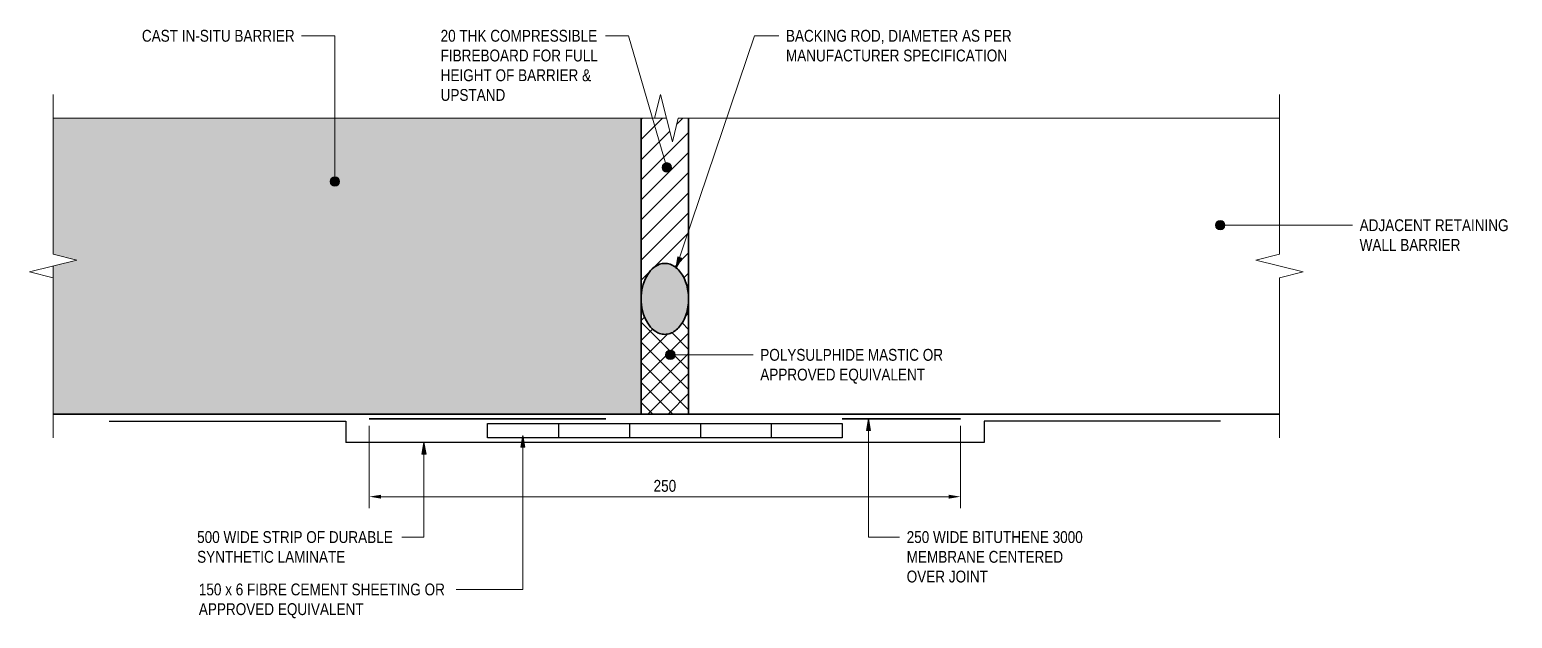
# Model space of a CAD drawing. Header units: metres. Extents: x 2 to 19, y 0 to 511.
# Drawn here: x 9.417 to 10.044, y 2.221 to 2.469 of the extents above; entities that cross this region are included whole.
import ezdxf

# ---------------------------------------------------------------- set-up
doc = ezdxf.new("R2010")
doc.units = ezdxf.units.M
doc.linetypes.add('JacobsDash', pattern=[0.0045, 0.003, -0.0015])
doc.layers.get('Defpoints').update_dxf_attribs({"color": 41})
for name, color, linetype, lineweight in [('A-ANNO-DIMS', 7, 'Continuous', 9), ('A-DETL', 7, 'Continuous', 13), ('A-DETL-GENF', 7, 'Continuous', 9), ('G-ANNO-TEXT', 7, 'Continuous', 9)]:
    doc.layers.add(name, color=color, linetype=linetype, lineweight=lineweight)
doc.styles.add('Arial Narrow_3', font='ARIALN.TTF', dxfattribs={"height": 0.005})
doc.dimstyles.new('Dimension_Standard_T__mm__2', dxfattribs={"dimscale": 0.3048, "dimtxt": 0.005117, "dimasz": 0.016404, "dimexe": 0.015748, "dimexo": 0.009843, "dimgap": 0.006562, "dimtad": 1, "dimdec": 0, "dimlfac": 1000, "dimzin": 0, "dimdsep": 46, "dimtxsty": 'Arial Narrow_3', "dimsah": 1, "dimcen": 0.09, "dimaunit": 1, "dimadec": 4, "dimazin": 0, "dimtfac": 1, "dimtdec": 4, "dimtix": 1, "dimtmove": 0, "dimatfit": 3, "dimfxl": 1, "dimtvp": 1, "dimtolj": 1, "dimtzin": 0, "dimlwd": 18, "dimlwe": 18, "dimarcsym": 2})

# ---------------------------------------------------------------- blocks, each defined once
blk = doc.blocks.new('CS_DET_BreakLine_ViewScale - Std Break-5783713-DRG-2873175 - SECTION 9')
at = {"layer": 'A-DETL-GENF'}
for p, q in [((0.25683, 0.01), (0.25433, 0)), ((0.26183, -0.01), (0.25683, 0.01)), ((0.25433, 0), (0, 0)), ((0.26433, 0), (0.26183, -0.01)), ((0.51866, 0), (0.26433, 0))]:
    blk.add_line(p, q, dxfattribs=at)
blk = doc.blocks.new('CS_DET_BreakLine_ViewScale - Std Break-8541857-DRG-2873175 - SECTION 9')
at = {"layer": 'A-DETL-GENF'}
for p, q in [((0.06, 0.01), (0.0575, 0)), ((0.065, -0.01), (0.06, 0.01)), ((0.0575, 0), (-0.01, 0)), ((0.0675, 0), (0.065, -0.01)), ((0.135, 0), (0.0675, 0))]:
    blk.add_line(p, q, dxfattribs=at)
blk = doc.blocks.new('CS_DET_BreakLine_ViewScale - Std Break-8541858-DRG-2873175 - SECTION 9')
at = {"layer": 'A-DETL-GENF'}
for p, q in [((0.06, -0.01), (0.065, 0.01)), ((0.065, 0.01), (0.0675, 0)), ((-0.01, 0), (0.0575, 0)), ((0.0575, 0), (0.06, -0.01)), ((0.0675, 0), (0.135, 0))]:
    blk.add_line(p, q, dxfattribs=at)
blk = doc.blocks.new('DIMBLOCK10-DRG-2873175 - SECTION 9')
at = {"layer": 'A-ANNO-DIMS', "color": 0, "lineweight": 18, "transparency": 16777216}
for p, q in [((9.56076, 2.30201), (9.56076, 2.26728)), ((9.81076, 2.30201), (9.81076, 2.26728)), ((9.56576, 2.27208), (9.80576, 2.27208))]:
    blk.add_line(p, q, dxfattribs=at)
at = {"layer": 'A-ANNO-DIMS', "color": 0, "transparency": 16777216}
for points in [[(9.56576, 2.27291), (9.56576, 2.27125), (9.56076, 2.27208)], [(9.80576, 2.27291), (9.80576, 2.27125), (9.81076, 2.27208)]]:
    blk.add_solid(points, dxfattribs=at)
at = {"layer": 'Defpoints', "color": 0, "transparency": 16777216}
for p in [(9.56076, 2.30501), (9.81076, 2.30501), (9.81076, 2.27208)]:
    blk.add_point(p, dxfattribs=at)
at = {"layer": 'A-ANNO-DIMS', "color": 0, "lineweight": 18, "transparency": 16777216, "insert": (9.68576, 2.27663), "char_height": 0.005, "width": 0.0114039, "attachment_point": 5, "style": 'Arial Narrow_3'}
blk.add_mtext('\\A1;250', dxfattribs=at)

msp = doc.modelspace()

# ---------------------------------------------------------------- hatches: boundary and pattern name
at = {"layer": 'A-DETL-GENF', "true_color": 0xd8d8d8}
msp.add_hatch(color=254, dxfattribs=at).paths.add_polyline_path([(9.67576, 2.30701), (9.67576, 2.43201), (9.4271, 2.43201), (9.4271, 2.37451), (9.4371, 2.37201), (9.4271, 2.36951), (9.4271, 2.30701)])
at = {"layer": 'A-DETL-GENF'}
h = msp.add_hatch(dxfattribs=at)
h.set_pattern_fill('FP_5', color=256, style=0, pattern_type=2)
h.set_pattern_definition([(45, (8.0673985, 0), (-0.004242641, 0.004242641), [])])
h.paths.add_polyline_path([(9.69576, 2.35566), (9.69576, 2.43201), (9.69143, 2.43201), (9.68893, 2.42201), (9.68643, 2.43201), (9.67576, 2.43201), (9.67576, 2.35566), (9.67601, 2.359), (9.67675, 2.36217), (9.67794, 2.36502), (9.67953, 2.36739), (9.68142, 2.36918), (9.68354, 2.37029), (9.68576, 2.37066), (9.68799, 2.37029), (9.6901, 2.36918), (9.692, 2.36739), (9.69358, 2.36502), (9.69477, 2.36217), (9.69551, 2.359)])
at = {"layer": 'A-DETL-GENF', "true_color": 0x808080}
msp.add_hatch(color=8, dxfattribs=at).paths.add_polyline_path([(9.68576, 2.34066), (9.68799, 2.34104), (9.6901, 2.34215), (9.692, 2.34394), (9.69358, 2.34631), (9.69477, 2.34916), (9.69551, 2.35233), (9.69576, 2.35566), (9.69551, 2.359), (9.69477, 2.36217), (9.69358, 2.36502), (9.692, 2.36739), (9.6901, 2.36918), (9.68799, 2.37029), (9.68576, 2.37066), (9.68354, 2.37029), (9.68142, 2.36918), (9.67953, 2.36739), (9.67794, 2.36502), (9.67675, 2.36217), (9.67601, 2.359), (9.67576, 2.35566), (9.67601, 2.35233), (9.67675, 2.34916), (9.67794, 2.34631), (9.67953, 2.34394), (9.68142, 2.34215), (9.68354, 2.34104), (9.68383, 2.34099)])
at = {"layer": 'A-DETL-GENF'}
h = msp.add_hatch(dxfattribs=at)
h.set_pattern_fill('FP_6', color=256, style=0, pattern_type=2)
h.set_pattern_definition([(45, (8.0673985, 0), (-0.004242641, 0.004242641), []), (135, (8.0673985, 0), (-0.004242641, -0.004242641), [])])
h.paths.add_polyline_path([(9.68383, 2.30701), (9.69576, 2.30701), (9.69576, 2.35566), (9.69551, 2.35233), (9.69477, 2.34916), (9.69358, 2.34631), (9.692, 2.34394), (9.6901, 2.34215), (9.68799, 2.34104), (9.68576, 2.34066), (9.68354, 2.34104), (9.68142, 2.34215), (9.67953, 2.34394), (9.67794, 2.34631), (9.67675, 2.34916), (9.67601, 2.35233), (9.67576, 2.35566), (9.67576, 2.30701), (9.68354, 2.30701)])
at = {"layer": 'G-ANNO-TEXT'}
h = msp.add_hatch(color=256, dxfattribs=at)
edge = h.paths.add_edge_path()
edge.add_arc((9.6866, 2.41121), 0.002, 0, 360)
h = msp.add_hatch(color=256, dxfattribs=at)
edge = h.paths.add_edge_path()
edge.add_arc((9.54619, 2.40524), 0.002, 0, 360)
h = msp.add_hatch(color=256, dxfattribs=at)
edge = h.paths.add_edge_path()
edge.add_arc((9.92062, 2.38678), 0.002, 0, 360)
for points in [[(9.69044, 2.36844), (9.69288, 2.3729), (9.69121, 2.37346)], [(9.77189, 2.30505), (9.77101, 2.30005), (9.77277, 2.30005)], [(9.62567, 2.29796), (9.62479, 2.29296), (9.62655, 2.29296)], [(9.58386, 2.29511), (9.58298, 2.29011), (9.58474, 2.29011)]]:
    msp.add_hatch(color=256, dxfattribs=at).paths.add_polyline_path(points)
h = msp.add_hatch(color=256, dxfattribs=at)
edge = h.paths.add_edge_path()
edge.add_arc((9.68807, 2.33201), 0.002, 0, 360)

# ---------------------------------------------------------------- linework, layer by layer
at = {"layer": 'A-DETL', "color": 7, "lineweight": 9, "true_color": 0xffffff}
for p, q in [((9.67576, 2.43201), (9.67576, 2.35566)), ((9.68643, 2.43201), (9.68143, 2.43201)), ((9.69576, 2.35566), (9.69576, 2.43201)), ((9.4271, 2.36951), (9.4271, 2.36451)), ((9.4271, 2.30701), (9.67576, 2.30701))]:
    msp.add_line(p, q, dxfattribs=at)
at = {"layer": 'A-DETL', "lineweight": 35}
for p, q in [((9.67576, 2.43201), (9.67576, 2.30701)), ((9.69576, 2.43201), (9.69576, 2.30701)), ((9.67576, 2.35566), (9.67576, 2.30701)), ((9.69576, 2.30701), (9.69576, 2.35566)), ((9.4271, 2.30701), (9.67576, 2.30701)), ((9.67576, 2.30701), (9.69576, 2.30701)), ((9.94576, 2.30701), (9.69576, 2.30701))]:
    msp.add_line(p, q, dxfattribs=at)
at = {"layer": 'A-DETL', "lineweight": 25}
for p, q in [((9.45076, 2.30401), (9.55076, 2.30401)), ((9.55076, 2.30401), (9.55076, 2.29501)), ((9.61076, 2.30301), (9.64076, 2.30301)), ((9.61076, 2.29701), (9.61076, 2.30301)), ((9.64076, 2.30301), (9.64076, 2.29701)), ((9.64076, 2.30301), (9.67076, 2.30301)), ((9.67076, 2.30301), (9.67076, 2.29701)), ((9.67076, 2.30301), (9.70076, 2.30301)), ((9.70076, 2.30301), (9.70076, 2.29701)), ((9.70076, 2.30301), (9.73076, 2.30301)), ((9.73076, 2.30301), (9.73076, 2.29701)), ((9.73076, 2.30301), (9.76076, 2.30301)), ((9.76076, 2.30301), (9.76076, 2.29701)), ((9.92076, 2.30401), (9.82076, 2.30401)), ((9.82076, 2.30401), (9.82076, 2.29501)), ((9.64076, 2.29701), (9.61076, 2.29701)), ((9.67076, 2.29701), (9.64076, 2.29701)), ((9.70076, 2.29701), (9.67076, 2.29701)), ((9.73076, 2.29701), (9.70076, 2.29701)), ((9.76076, 2.29701), (9.73076, 2.29701)), ((9.82076, 2.29501), (9.55076, 2.29501))]:
    msp.add_line(p, q, dxfattribs=at)
at = {"layer": 'A-DETL', "linetype": 'JacobsDash', "lineweight": 35}
msp.add_line((9.56076, 2.30501), (9.81076, 2.30501), dxfattribs=at)
at = {"layer": 'A-DETL', "color": 7, "lineweight": 9, "true_color": 0xffffff}
msp.add_open_spline([(9.67576, 2.35566), (9.67576, 2.3568), (9.67593, 2.35902), (9.67692, 2.3633), (9.67931, 2.36779), (9.68277, 2.37029), (9.68576, 2.37079), (9.68838, 2.37035), (9.69118, 2.3686), (9.69373, 2.3652), (9.69538, 2.3607), (9.69576, 2.35737), (9.69576, 2.35566)], degree=3, knots=[0, 0, 0, 0, 0.071429, 0.142857, 0.285714, 0.428571, 0.5, 0.571429, 0.678571, 0.785714, 0.892857, 1, 1, 1, 1], dxfattribs=at)
at = {"layer": 'A-DETL', "lineweight": 35}
for points in [[(9.69576, 2.35566), (9.69576, 2.3568), (9.69559, 2.35902), (9.6946, 2.3633), (9.69221, 2.36779), (9.68875, 2.37029), (9.68576, 2.37079), (9.68314, 2.37035), (9.68034, 2.3686), (9.67779, 2.3652), (9.67614, 2.3607), (9.67576, 2.35737), (9.67576, 2.35566)], [(9.69576, 2.35566), (9.69576, 2.35452), (9.69559, 2.35231), (9.6946, 2.34803), (9.69221, 2.34354), (9.68875, 2.34104), (9.68576, 2.34054), (9.68314, 2.34098), (9.68034, 2.34272), (9.67779, 2.34613), (9.67614, 2.35063), (9.67576, 2.35395), (9.67576, 2.35566)]]:
    msp.add_open_spline(points, degree=3, knots=[0, 0, 0, 0, 0.071429, 0.142857, 0.285714, 0.428571, 0.5, 0.571429, 0.678571, 0.785714, 0.892857, 1, 1, 1, 1], dxfattribs=at)
at = {"layer": 'G-ANNO-TEXT'}
for p, q in [((9.53635, 2.46681), (9.53213, 2.46681)), ((9.54619, 2.46681), (9.53635, 2.46681)), ((9.54619, 2.40524), (9.54619, 2.46681)), ((9.6606, 2.46681), (9.66058, 2.46681)), ((9.67031, 2.46681), (9.6606, 2.46681)), ((9.6866, 2.41121), (9.67031, 2.46681)), ((9.69044, 2.36844), (9.72362, 2.46681)), ((9.72362, 2.46681), (9.73396, 2.46681)), ((9.92062, 2.38678), (9.9766, 2.38678)), ((9.69121, 2.37346), (9.69044, 2.36844)), ((9.69044, 2.36844), (9.69288, 2.3729)), ((9.69288, 2.3729), (9.69121, 2.37346)), ((9.68807, 2.33201), (9.7231, 2.33201)), ((9.77189, 2.30505), (9.77101, 2.30005)), ((9.77277, 2.30005), (9.77189, 2.30505)), ((9.77189, 2.30505), (9.77189, 2.25502)), ((9.62567, 2.29796), (9.62479, 2.29296)), ((9.62655, 2.29296), (9.62567, 2.29796)), ((9.62567, 2.29796), (9.62567, 2.2329)), ((9.77101, 2.30005), (9.77277, 2.30005)), ((9.58386, 2.29511), (9.58298, 2.29011)), ((9.58298, 2.29011), (9.58474, 2.29011)), ((9.58474, 2.29011), (9.58386, 2.29511)), ((9.58386, 2.29511), (9.58386, 2.25502)), ((9.62479, 2.29296), (9.62655, 2.29296)), ((9.58386, 2.25502), (9.57449, 2.25502)), ((9.77189, 2.25502), (9.78502, 2.25502)), ((9.5981, 2.2329), (9.59748, 2.2329)), ((9.62567, 2.2329), (9.5981, 2.2329))]:
    msp.add_line(p, q, dxfattribs=at)
for centre in [(9.6866, 2.41121), (9.54619, 2.40524), (9.92062, 2.38678), (9.68807, 2.33201)]:
    msp.add_circle(centre, 0.002, dxfattribs=at)

# ---------------------------------------------------------------- block references
at = {"layer": 'A-DETL-GENF'}
for name, p, rotation in [('CS_DET_BreakLine_ViewScale - Std Break-8541857-DRG-2873175 - SECTION 9', (9.4271, 2.43201), 270), ('CS_DET_BreakLine_ViewScale - Std Break-5783713-DRG-2873175 - SECTION 9', (9.94576, 2.43201), 180), ('CS_DET_BreakLine_ViewScale - Std Break-8541858-DRG-2873175 - SECTION 9', (9.94576, 2.43201), 270)]:
    msp.add_blockref(name, p, dxfattribs=dict(at, rotation=rotation))

# ---------------------------------------------------------------- texts
at = {"layer": 'G-ANNO-TEXT', "char_height": 0.005, "attachment_point": 1, "style": 'Arial Narrow_3', "bg_fill": 3, "box_fill_scale": 1, "bg_fill_color": 256, "bg_fill_transparency": 0}
for s, insert in [('FIBREBOARD FOR FULL ', (9.59091, 2.46098)), ('HEIGHT OF BARRIER & ', (9.59091, 2.45264)), ('WALL BARRIER', (9.9796, 2.38094)), ('SYNTHETIC LAMINATE', (9.48793, 2.24918)), ('MEMBRANE CENTERED ', (9.78802, 2.24918)), ('OVER JOINT', (9.78802, 2.24085)), ('150 x 6 FIBRE CEMENT SHEETING OR ', (9.48865, 2.2354)), ('APPROVED EQUIVALENT', (9.48865, 2.22707))]:
    msp.add_mtext(s, dxfattribs=dict(at, insert=insert))
at = {"layer": 'G-ANNO-TEXT', "insert": (9.7261, 2.32617), "char_height": 0.005, "attachment_point": 1, "style": 'Arial Narrow_3', "bg_fill": 3, "box_fill_scale": 1, "bg_fill_color": 256, "bg_fill_true_color": 13158600, "bg_fill_transparency": 0}
msp.add_mtext('APPROVED EQUIVALENT', dxfattribs=at)

# ---------------------------------------------------------------- dimensions: what is measured, and where the dimension line sits
at = {"layer": 'A-ANNO-DIMS', "lineweight": 18}
dim = msp.add_linear_dim(base=(9.81076, 2.27208), p1=(9.56076, 2.30501), p2=(9.81076, 2.30501), dimstyle='Dimension_Standard_T__mm__2', override={"dimpost": '<>', "dimfxl": 0.25}, dxfattribs=at)
dim.commit()
dim.dimension.update_dxf_attribs({"geometry": 'DIMBLOCK10-DRG-2873175 - SECTION 9', "text_midpoint": (9.68576, 2.27663)})

# ---------------------------------------------------------------- next in the draw order: texts
at = {"layer": 'G-ANNO-TEXT', "char_height": 0.005, "attachment_point": 1, "style": 'Arial Narrow_3', "bg_fill": 3, "box_fill_scale": 1, "bg_fill_color": 256, "bg_fill_transparency": 0}
for s, insert in [('CAST IN-SITU BARRIER', (9.46457, 2.46931)), ('20 THK COMPRESSIBLE ', (9.59091, 2.46931)), ('BACKING ROD, DIAMETER AS PER ', (9.73696, 2.46931)), ('UPSTAND', (9.59091, 2.44431)), ('ADJACENT RETAINING ', (9.9796, 2.38928)), ('500 WIDE STRIP OF DURABLE ', (9.48793, 2.25752)), ('250 WIDE BITUTHENE 3000 ', (9.78802, 2.25752))]:
    msp.add_mtext(s, dxfattribs=dict(at, insert=insert))
at = {"layer": 'G-ANNO-TEXT', "insert": (9.7261, 2.33451), "char_height": 0.005, "attachment_point": 1, "style": 'Arial Narrow_3', "bg_fill": 3, "box_fill_scale": 1, "bg_fill_color": 256, "bg_fill_true_color": 13158600, "bg_fill_transparency": 0}
msp.add_mtext('POLYSULPHIDE MASTIC OR ', dxfattribs=at)

# ---------------------------------------------------------------- next in the draw order: texts
at = {"layer": 'G-ANNO-TEXT', "insert": (9.73696, 2.46098), "char_height": 0.005, "attachment_point": 1, "style": 'Arial Narrow_3', "bg_fill": 3, "box_fill_scale": 1, "bg_fill_color": 256, "bg_fill_transparency": 0}
msp.add_mtext('MANUFACTURER SPECIFICATION', dxfattribs=at)

doc.saveas('drawing.dxf')
